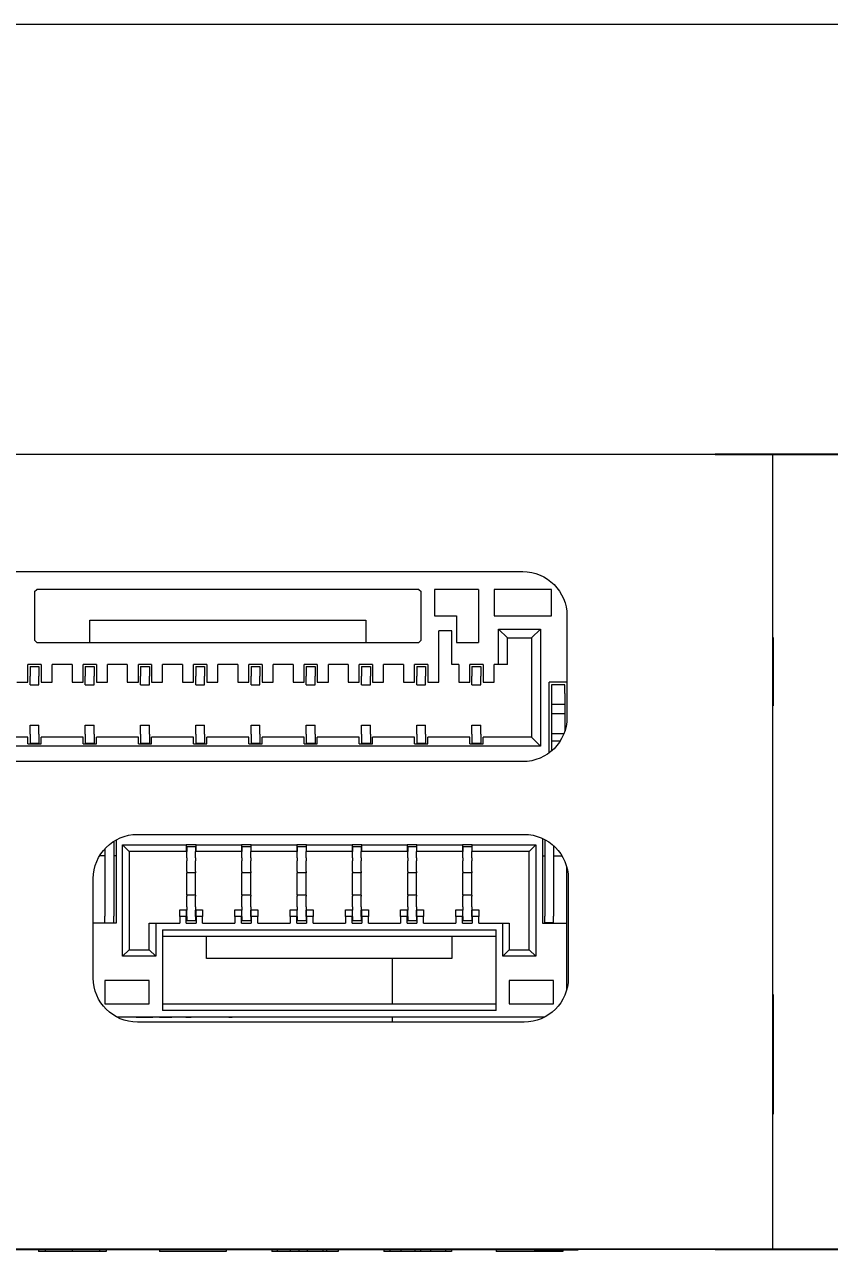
# Model space of a CAD drawing. Header units: millimetres. Extents: x 0 to 297, y 0 to 210.
# Drawn here: x 153.2 to 171.42, y 172.23 to 200 of the extents above; entities that cross this region are included whole.
import ezdxf

# ---------------------------------------------------------------- set-up
doc = ezdxf.new("R2010")
doc.units = ezdxf.units.MM
doc.header["$LTSCALE"] = 0.75
for name, color, linetype, lineweight in [('BORDER', 7, 'Continuous', 13), ('FD_Dimensions', 7, 'Continuous', 13), ('Visible', 7, 'Continuous', 13)]:
    doc.layers.add(name, color=color, linetype=linetype, lineweight=lineweight)
doc.styles.get("Standard").update_dxf_attribs({"font": 'arial.ttf'})
doc.dimstyles.new('Dim-ISO-25', dxfattribs={"dimtxt": 3.5, "dimasz": 3.5, "dimexe": 2.1, "dimexo": 2.1, "dimgap": 1.4, "dimtad": 1, "dimzin": 12, "dimdsep": 46, "dimtxsty": 'Standard', "dimcen": 0, "dimazin": 3, "dimtp": 0.1, "dimtm": 0.1, "dimtfac": 0.714286, "dimtmove": 0, "dimatfit": 3, "dimfxl": 1, "dimtzin": 12, "dimarcsym": 0})

# ---------------------------------------------------------------- blocks, each defined once
blk = doc.blocks.new('*D10')
at = {"layer": 'Defpoints', "color": 0, "transparency": 16777216}
for p in [(166.730614, 190.276811), (166.730614, 172.276811), (198.230614, 172.276811)]:
    blk.add_point(p, dxfattribs=at)
at = {"layer": 'FD_Dimensions', "color": 0, "lineweight": -2, "transparency": 16777216}
for p, q in [((168.830614, 190.276811), (200.330614, 190.276811)), ((198.230614, 186.776811), (198.230614, 175.776811)), ((168.830614, 172.276811), (200.330614, 172.276811))]:
    blk.add_line(p, q, dxfattribs=at)
at = {"layer": 'FD_Dimensions', "color": 0, "transparency": 16777216}
for points in [[(197.64728, 186.776811), (198.813947, 186.776811), (198.230614, 190.276811)], [(197.64728, 175.776811), (198.813947, 175.776811), (198.230614, 172.276811)]]:
    blk.add_solid(points, dxfattribs=at)
at = {"layer": 'FD_Dimensions', "color": 0, "transparency": 16777216, "insert": (195.043608, 181.276811), "char_height": 3.5, "attachment_point": 5, "rotation": 90}
blk.add_mtext('18', dxfattribs=at)
blk = doc.blocks.new('ISO_A4(L)_SHEET')
at = {"layer": 'BORDER'}
blk.add_line((287, 200), (20, 200), dxfattribs=at)

msp = doc.modelspace()

# ---------------------------------------------------------------- linework, layer by layer
at = {"layer": 'Visible', "extrusion": (-1e-16, -1, 2.966e-13)}
for p, q in [((125.731, 190.277), (166.731, 190.277)), ((166.731, 190.277), (170.131, 190.277)), ((170.131, 172.278), (170.131, 190.277)), ((150.726, 187.615), (164.476, 187.615)), ((153.426, 187.165), (153.476, 187.215)), ((162.126, 187.215), (153.476, 187.215)), ((162.126, 187.215), (162.176, 187.165)), ((162.476, 187.215), (162.476, 186.615)), ((163.476, 187.215), (162.476, 187.215)), ((163.476, 187.215), (163.476, 186.015)), ((163.826, 187.215), (163.826, 186.615)), ((165.126, 187.215), (163.826, 187.215)), ((165.126, 186.615), (165.126, 187.215)), ((153.426, 187.165), (153.426, 186.065)), ((162.176, 186.065), (162.176, 187.165)), ((154.676, 186.015), (154.676, 186.515)), ((154.676, 186.515), (160.926, 186.515)), ((160.926, 186.515), (160.926, 186.015)), ((162.476, 186.615), (162.976, 186.615)), ((162.976, 186.615), (162.976, 186.015)), ((163.826, 186.615), (165.126, 186.615)), ((165.476, 186.615), (165.476, 184.315)), ((162.576, 185.115), (162.576, 186.274)), ((162.869, 186.274), (162.576, 186.274)), ((162.869, 185.515), (162.869, 186.274)), ((163.926, 185.515), (163.926, 186.315)), ((163.926, 186.315), (164.876, 186.315)), ((164.126, 186.115), (163.926, 186.315)), ((164.126, 185.515), (164.126, 186.115)), ((164.126, 186.115), (164.676, 186.115)), ((164.676, 186.115), (164.876, 186.315)), ((164.676, 186.115), (164.676, 183.865)), ((164.876, 186.315), (164.876, 183.665)), ((170.131, 186.127), (170.141, 186.127)), ((170.131, 186.126), (170.141, 186.126)), ((170.141, 186.127), (170.141, 186.126)), ((170.141, 186.126), (170.141, 186.007)), ((153.476, 186.015), (153.426, 186.065)), ((153.476, 186.015), (162.126, 186.015)), ((162.176, 186.065), (162.126, 186.015)), ((162.976, 186.015), (163.476, 186.015)), ((170.131, 186.007), (170.141, 186.007)), ((170.141, 186.007), (170.141, 185.642)), ((170.131, 185.642), (170.141, 185.642)), ((170.131, 185.549), (170.141, 185.549)), ((170.141, 185.642), (170.141, 185.549)), ((170.141, 185.549), (170.141, 185.341)), ((153.276, 185.115), (153.276, 185.515)), ((153.576, 185.515), (153.276, 185.515)), ((153.326, 185.469), (153.526, 185.469)), ((153.326, 185.469), (153.326, 185.252)), ((153.326, 185.052), (153.326, 185.252)), ((153.526, 185.469), (153.526, 185.252)), ((153.526, 185.052), (153.526, 185.252)), ((153.576, 185.515), (153.576, 185.115)), ((153.826, 185.115), (153.826, 185.515)), ((154.276, 185.515), (153.826, 185.515)), ((154.276, 185.515), (154.276, 185.115)), ((154.526, 185.115), (154.526, 185.515)), ((154.826, 185.515), (154.526, 185.515)), ((154.576, 185.469), (154.776, 185.469)), ((154.576, 185.469), (154.576, 185.252)), ((154.576, 185.052), (154.576, 185.252)), ((154.776, 185.469), (154.776, 185.252)), ((154.776, 185.052), (154.776, 185.252)), ((154.826, 185.515), (154.826, 185.115)), ((155.076, 185.115), (155.076, 185.515)), ((155.526, 185.515), (155.076, 185.515)), ((155.526, 185.515), (155.526, 185.115)), ((155.776, 185.115), (155.776, 185.515)), ((156.076, 185.515), (155.776, 185.515)), ((155.826, 185.469), (156.026, 185.469)), ((155.826, 185.469), (155.826, 185.252)), ((155.826, 185.052), (155.826, 185.252)), ((156.026, 185.469), (156.026, 185.252)), ((156.026, 185.052), (156.026, 185.252)), ((156.076, 185.515), (156.076, 185.115)), ((156.326, 185.115), (156.326, 185.515)), ((156.776, 185.515), (156.326, 185.515)), ((156.776, 185.515), (156.776, 185.115)), ((157.026, 185.115), (157.026, 185.515)), ((157.326, 185.515), (157.026, 185.515)), ((157.076, 185.469), (157.276, 185.469)), ((157.076, 185.469), (157.076, 185.252)), ((157.076, 185.052), (157.076, 185.252)), ((157.276, 185.469), (157.276, 185.252)), ((157.276, 185.052), (157.276, 185.252)), ((157.326, 185.515), (157.326, 185.115)), ((157.576, 185.115), (157.576, 185.515)), ((158.026, 185.515), (157.576, 185.515)), ((158.026, 185.515), (158.026, 185.115)), ((158.276, 185.115), (158.276, 185.515)), ((158.576, 185.515), (158.276, 185.515)), ((158.326, 185.469), (158.526, 185.469)), ((158.326, 185.469), (158.326, 185.252)), ((158.326, 185.052), (158.326, 185.252)), ((158.526, 185.469), (158.526, 185.252)), ((158.526, 185.052), (158.526, 185.252)), ((158.576, 185.515), (158.576, 185.115)), ((158.826, 185.115), (158.826, 185.515)), ((159.276, 185.515), (158.826, 185.515)), ((159.276, 185.515), (159.276, 185.115)), ((159.526, 185.115), (159.526, 185.515)), ((159.826, 185.515), (159.526, 185.515)), ((159.576, 185.469), (159.776, 185.469)), ((159.576, 185.469), (159.576, 185.252)), ((159.576, 185.052), (159.576, 185.252)), ((159.776, 185.469), (159.776, 185.252)), ((159.776, 185.052), (159.776, 185.252)), ((159.826, 185.515), (159.826, 185.115)), ((160.076, 185.115), (160.076, 185.515)), ((160.526, 185.515), (160.076, 185.515)), ((160.526, 185.515), (160.526, 185.115)), ((160.776, 185.115), (160.776, 185.515)), ((161.076, 185.515), (160.776, 185.515)), ((160.826, 185.469), (161.026, 185.469)), ((160.826, 185.469), (160.826, 185.252)), ((160.826, 185.052), (160.826, 185.252)), ((161.026, 185.469), (161.026, 185.252)), ((161.026, 185.052), (161.026, 185.252)), ((161.076, 185.515), (161.076, 185.115)), ((161.326, 185.115), (161.326, 185.515)), ((161.776, 185.515), (161.326, 185.515)), ((161.776, 185.515), (161.776, 185.115)), ((162.026, 185.115), (162.026, 185.515)), ((162.326, 185.515), (162.026, 185.515)), ((162.076, 185.469), (162.276, 185.469)), ((162.076, 185.469), (162.076, 185.252)), ((162.076, 185.052), (162.076, 185.252)), ((162.276, 185.469), (162.276, 185.252)), ((162.276, 185.052), (162.276, 185.252)), ((162.326, 185.515), (162.326, 185.115)), ((163.026, 185.515), (162.869, 185.515)), ((163.026, 185.515), (163.026, 185.115)), ((163.276, 185.115), (163.276, 185.515)), ((163.576, 185.515), (163.276, 185.515)), ((163.326, 185.469), (163.526, 185.469)), ((163.326, 185.469), (163.326, 185.252)), ((163.326, 185.052), (163.326, 185.252)), ((163.526, 185.469), (163.526, 185.252)), ((163.526, 185.052), (163.526, 185.252)), ((163.576, 185.515), (163.576, 185.115)), ((163.826, 185.115), (163.826, 185.515)), ((163.926, 185.515), (163.826, 185.515)), ((164.126, 185.515), (163.926, 185.515)), ((170.131, 185.341), (170.141, 185.341)), ((170.141, 185.341), (170.141, 185.085)), ((153.026, 185.115), (153.276, 185.115)), ((153.326, 185.052), (153.526, 185.052)), ((153.576, 185.115), (153.826, 185.115)), ((154.276, 185.115), (154.526, 185.115)), ((154.576, 185.052), (154.776, 185.052)), ((154.826, 185.115), (155.076, 185.115)), ((155.526, 185.115), (155.776, 185.115)), ((155.826, 185.052), (156.026, 185.052)), ((156.076, 185.115), (156.326, 185.115)), ((156.776, 185.115), (157.026, 185.115)), ((157.076, 185.052), (157.276, 185.052)), ((157.326, 185.115), (157.576, 185.115)), ((158.026, 185.115), (158.276, 185.115)), ((158.326, 185.052), (158.526, 185.052)), ((158.576, 185.115), (158.826, 185.115)), ((159.276, 185.115), (159.526, 185.115)), ((159.576, 185.052), (159.776, 185.052)), ((159.826, 185.115), (160.076, 185.115)), ((160.526, 185.115), (160.776, 185.115)), ((160.826, 185.052), (161.026, 185.052)), ((161.076, 185.115), (161.326, 185.115)), ((161.776, 185.115), (162.026, 185.115)), ((162.076, 185.052), (162.276, 185.052)), ((162.326, 185.115), (162.576, 185.115)), ((163.026, 185.115), (163.276, 185.115)), ((163.326, 185.052), (163.526, 185.052)), ((163.576, 185.115), (163.826, 185.115)), ((165.076, 183.515), (165.076, 185.115)), ((165.476, 185.115), (165.076, 185.115)), ((165.126, 185.054), (165.126, 184.854)), ((165.426, 185.054), (165.126, 185.054)), ((165.426, 184.854), (165.426, 185.054)), ((170.131, 185.085), (170.141, 185.085)), ((170.131, 185.014), (170.141, 185.014)), ((170.141, 185.085), (170.141, 185.014)), ((170.141, 185.014), (170.141, 184.737)), ((165.126, 184.854), (165.126, 184.618)), ((165.426, 184.854), (165.426, 184.618)), ((170.131, 184.737), (170.141, 184.737)), ((170.141, 184.737), (170.141, 184.575)), ((165.126, 184.618), (165.426, 184.618)), ((165.126, 184.618), (165.126, 184.405)), ((165.426, 184.618), (165.426, 184.405)), ((170.131, 184.575), (170.141, 184.575)), ((153.326, 184.14), (153.526, 184.14)), ((153.326, 183.94), (153.326, 184.14)), ((153.526, 183.94), (153.526, 184.14)), ((154.576, 184.14), (154.776, 184.14)), ((154.576, 183.94), (154.576, 184.14)), ((154.776, 183.94), (154.776, 184.14)), ((155.826, 184.14), (156.026, 184.14)), ((155.826, 183.94), (155.826, 184.14)), ((156.026, 183.94), (156.026, 184.14)), ((157.076, 184.14), (157.276, 184.14)), ((157.076, 183.94), (157.076, 184.14)), ((157.276, 183.94), (157.276, 184.14)), ((158.326, 184.14), (158.526, 184.14)), ((158.326, 183.94), (158.326, 184.14)), ((158.526, 183.94), (158.526, 184.14)), ((159.576, 184.14), (159.776, 184.14)), ((159.576, 183.94), (159.576, 184.14)), ((159.776, 183.94), (159.776, 184.14)), ((160.826, 184.14), (161.026, 184.14)), ((160.826, 183.94), (160.826, 184.14)), ((161.026, 183.94), (161.026, 184.14)), ((162.076, 184.14), (162.276, 184.14)), ((162.076, 183.94), (162.076, 184.14)), ((162.276, 183.94), (162.276, 184.14)), ((163.326, 184.14), (163.526, 184.14)), ((163.326, 183.94), (163.326, 184.14)), ((163.526, 183.94), (163.526, 184.14)), ((165.126, 184.405), (165.426, 184.405)), ((165.126, 184.405), (165.126, 183.953)), ((165.426, 184.405), (165.426, 184.003)), ((153.276, 183.865), (152.326, 183.865)), ((153.276, 183.715), (153.276, 183.865)), ((153.326, 183.94), (153.326, 183.736)), ((153.526, 183.94), (153.526, 183.736)), ((154.526, 183.865), (153.576, 183.865)), ((153.576, 183.715), (153.576, 183.865)), ((154.526, 183.715), (154.526, 183.865)), ((154.576, 183.94), (154.576, 183.736)), ((154.776, 183.94), (154.776, 183.736)), ((155.776, 183.865), (154.826, 183.865)), ((154.826, 183.715), (154.826, 183.865)), ((155.776, 183.715), (155.776, 183.865)), ((155.826, 183.94), (155.826, 183.736)), ((156.026, 183.94), (156.026, 183.736)), ((157.026, 183.865), (156.076, 183.865)), ((156.076, 183.715), (156.076, 183.865)), ((157.026, 183.715), (157.026, 183.865)), ((157.076, 183.94), (157.076, 183.736)), ((157.276, 183.94), (157.276, 183.736)), ((158.276, 183.865), (157.326, 183.865)), ((157.326, 183.715), (157.326, 183.865)), ((158.276, 183.715), (158.276, 183.865)), ((158.326, 183.94), (158.326, 183.736)), ((158.526, 183.94), (158.526, 183.736)), ((159.526, 183.865), (158.576, 183.865)), ((158.576, 183.715), (158.576, 183.865)), ((159.526, 183.715), (159.526, 183.865)), ((159.576, 183.94), (159.576, 183.736)), ((159.776, 183.94), (159.776, 183.736)), ((160.776, 183.865), (159.826, 183.865)), ((159.826, 183.715), (159.826, 183.865)), ((160.776, 183.715), (160.776, 183.865)), ((160.826, 183.94), (160.826, 183.736)), ((161.026, 183.94), (161.026, 183.736)), ((162.026, 183.865), (161.076, 183.865)), ((161.076, 183.715), (161.076, 183.865)), ((162.026, 183.715), (162.026, 183.865)), ((162.076, 183.94), (162.076, 183.736)), ((162.276, 183.94), (162.276, 183.736)), ((163.276, 183.865), (162.326, 183.865)), ((162.326, 183.715), (162.326, 183.865)), ((163.276, 183.715), (163.276, 183.865)), ((163.326, 183.94), (163.326, 183.736)), ((163.526, 183.94), (163.526, 183.736)), ((164.676, 183.865), (163.576, 183.865)), ((163.576, 183.715), (163.576, 183.865)), ((164.676, 183.865), (164.876, 183.665)), ((165.126, 183.953), (165.408, 183.953)), ((165.126, 183.953), (165.126, 183.788)), ((164.876, 183.665), (150.726, 183.665)), ((153.276, 183.715), (153.576, 183.715)), ((153.326, 183.736), (153.526, 183.736)), ((154.526, 183.715), (154.826, 183.715)), ((154.576, 183.736), (154.776, 183.736)), ((155.776, 183.715), (156.076, 183.715)), ((155.826, 183.736), (156.026, 183.736)), ((157.026, 183.715), (157.326, 183.715)), ((157.076, 183.736), (157.276, 183.736)), ((158.276, 183.715), (158.576, 183.715)), ((158.326, 183.736), (158.526, 183.736)), ((159.526, 183.715), (159.826, 183.715)), ((159.576, 183.736), (159.776, 183.736)), ((160.776, 183.715), (161.076, 183.715)), ((160.826, 183.736), (161.026, 183.736)), ((162.026, 183.715), (162.326, 183.715)), ((162.076, 183.736), (162.276, 183.736)), ((163.276, 183.715), (163.576, 183.715)), ((163.326, 183.736), (163.526, 183.736)), ((165.126, 183.788), (165.325, 183.788)), ((165.126, 183.788), (165.126, 183.555)), ((164.476, 183.315), (150.726, 183.315)), ((155.756, 181.667), (164.506, 181.667)), ((155.221, 181.512), (155.221, 179.818)), ((155.271, 181.542), (155.271, 179.658)), ((155.421, 181.433), (156.861, 181.433)), ((155.421, 181.433), (155.571, 181.283)), ((155.421, 178.908), (155.421, 181.433)), ((156.861, 181.433), (156.861, 181.283)), ((157.081, 181.433), (156.861, 181.433)), ((157.071, 181.383), (156.871, 181.383)), ((156.871, 181.383), (156.871, 181.283)), ((157.071, 181.383), (157.071, 181.283)), ((157.081, 181.433), (158.111, 181.433)), ((157.081, 181.283), (157.081, 181.433)), ((158.111, 181.433), (158.111, 181.283)), ((158.331, 181.433), (158.111, 181.433)), ((158.321, 181.383), (158.121, 181.383)), ((158.121, 181.383), (158.121, 181.283)), ((158.321, 181.383), (158.321, 181.283)), ((158.331, 181.433), (159.361, 181.433)), ((158.331, 181.283), (158.331, 181.433)), ((159.361, 181.433), (159.361, 181.283)), ((159.581, 181.433), (159.361, 181.433)), ((159.571, 181.383), (159.371, 181.383)), ((159.371, 181.383), (159.371, 181.283)), ((159.571, 181.383), (159.571, 181.283)), ((159.581, 181.433), (160.611, 181.433)), ((159.581, 181.283), (159.581, 181.433)), ((160.611, 181.433), (160.611, 181.283)), ((160.831, 181.433), (160.611, 181.433)), ((160.821, 181.383), (160.621, 181.383)), ((160.621, 181.383), (160.621, 181.283)), ((160.821, 181.383), (160.821, 181.283)), ((160.831, 181.433), (161.861, 181.433)), ((160.831, 181.283), (160.831, 181.433)), ((161.861, 181.433), (161.861, 181.283)), ((162.081, 181.433), (161.861, 181.433)), ((162.071, 181.383), (161.871, 181.383)), ((161.871, 181.383), (161.871, 181.283)), ((162.071, 181.383), (162.071, 181.283)), ((162.081, 181.283), (162.081, 181.433)), ((162.081, 181.433), (163.111, 181.433)), ((163.111, 181.433), (163.111, 181.283)), ((163.331, 181.433), (163.111, 181.433)), ((163.321, 181.383), (163.121, 181.383)), ((163.121, 181.383), (163.121, 181.283)), ((163.321, 181.383), (163.321, 181.283)), ((163.331, 181.433), (164.771, 181.433)), ((163.331, 181.283), (163.331, 181.433)), ((164.771, 181.433), (164.621, 181.283)), ((164.771, 181.433), (164.771, 178.908)), ((164.921, 181.576), (164.921, 179.658)), ((164.971, 181.552), (164.971, 179.818)), ((165.171, 181.413), (165.171, 179.818)), ((155.021, 181.183), (154.899, 181.183)), ((155.021, 181.345), (155.021, 179.818)), ((155.271, 181.183), (155.221, 181.183)), ((156.861, 181.283), (155.571, 181.283)), ((155.571, 181.283), (155.571, 179.058)), ((156.871, 181.137), (156.871, 181.283)), ((156.871, 181.137), (156.871, 181.066)), ((157.071, 181.137), (157.071, 181.283)), ((157.071, 181.137), (157.071, 181.066)), ((158.111, 181.283), (157.081, 181.283)), ((158.121, 181.137), (158.121, 181.283)), ((158.121, 181.137), (158.121, 181.066)), ((158.321, 181.137), (158.321, 181.283)), ((158.321, 181.137), (158.321, 181.066)), ((159.361, 181.283), (158.331, 181.283)), ((159.371, 181.137), (159.371, 181.283)), ((159.371, 181.137), (159.371, 181.066)), ((159.571, 181.137), (159.571, 181.283)), ((159.571, 181.137), (159.571, 181.066)), ((160.611, 181.283), (159.581, 181.283)), ((160.621, 181.137), (160.621, 181.283)), ((160.621, 181.137), (160.621, 181.066)), ((160.821, 181.137), (160.821, 181.283)), ((160.821, 181.137), (160.821, 181.066)), ((161.861, 181.283), (160.831, 181.283)), ((161.871, 181.137), (161.871, 181.283)), ((161.871, 181.137), (161.871, 181.066)), ((162.071, 181.137), (162.071, 181.283)), ((162.071, 181.137), (162.071, 181.066)), ((163.111, 181.283), (162.081, 181.283)), ((163.121, 181.137), (163.121, 181.283)), ((163.121, 181.137), (163.121, 181.066)), ((163.321, 181.137), (163.321, 181.283)), ((163.321, 181.137), (163.321, 181.066)), ((164.621, 181.283), (163.331, 181.283)), ((164.621, 179.058), (164.621, 181.283)), ((164.921, 181.183), (164.971, 181.183)), ((165.171, 181.183), (165.362, 181.183)), ((156.871, 180.825), (156.871, 181.066)), ((156.871, 180.825), (156.871, 180.795)), ((157.071, 180.825), (157.071, 181.066)), ((157.071, 180.825), (157.071, 180.795)), ((158.121, 180.825), (158.121, 181.066)), ((158.121, 180.825), (158.121, 180.795)), ((158.321, 180.825), (158.321, 181.066)), ((158.321, 180.825), (158.321, 180.795)), ((159.371, 180.825), (159.371, 181.066)), ((159.371, 180.825), (159.371, 180.795)), ((159.571, 180.825), (159.571, 181.066)), ((159.571, 180.825), (159.571, 180.795)), ((160.621, 180.825), (160.621, 181.066)), ((160.621, 180.825), (160.621, 180.795)), ((160.821, 180.825), (160.821, 181.066)), ((160.821, 180.825), (160.821, 180.795)), ((161.871, 180.825), (161.871, 181.066)), ((161.871, 180.825), (161.871, 180.795)), ((162.071, 180.825), (162.071, 181.066)), ((162.071, 180.825), (162.071, 180.795)), ((163.121, 180.825), (163.121, 181.066)), ((163.121, 180.825), (163.121, 180.795)), ((163.321, 180.825), (163.321, 181.066)), ((163.321, 180.825), (163.321, 180.795)), ((165.471, 179.658), (165.471, 180.928)), ((154.756, 178.417), (154.756, 180.667)), ((156.871, 180.295), (156.871, 180.795)), ((157.071, 180.795), (156.871, 180.795)), ((157.071, 180.295), (157.071, 180.795)), ((158.121, 180.295), (158.121, 180.795)), ((158.321, 180.795), (158.121, 180.795)), ((158.321, 180.295), (158.321, 180.795)), ((159.371, 180.295), (159.371, 180.795)), ((159.571, 180.795), (159.371, 180.795)), ((159.571, 180.295), (159.571, 180.795)), ((160.621, 180.295), (160.621, 180.795)), ((160.821, 180.795), (160.621, 180.795)), ((160.821, 180.295), (160.821, 180.795)), ((161.871, 180.295), (161.871, 180.795)), ((162.071, 180.795), (161.871, 180.795)), ((162.071, 180.295), (162.071, 180.795)), ((163.121, 180.295), (163.121, 180.795)), ((163.321, 180.795), (163.121, 180.795)), ((163.321, 180.295), (163.321, 180.795)), ((165.506, 180.667), (165.506, 178.417)), ((156.871, 180.295), (156.871, 180.266)), ((157.071, 180.295), (156.871, 180.295)), ((156.871, 180.025), (156.871, 180.266)), ((157.071, 180.295), (157.071, 180.266)), ((157.071, 180.025), (157.071, 180.266)), ((158.121, 180.295), (158.121, 180.266)), ((158.321, 180.295), (158.121, 180.295)), ((158.121, 180.025), (158.121, 180.266)), ((158.321, 180.295), (158.321, 180.266)), ((158.321, 180.025), (158.321, 180.266)), ((159.371, 180.295), (159.371, 180.266)), ((159.571, 180.295), (159.371, 180.295)), ((159.371, 180.025), (159.371, 180.266)), ((159.571, 180.295), (159.571, 180.266)), ((159.571, 180.025), (159.571, 180.266)), ((160.621, 180.295), (160.621, 180.266)), ((160.821, 180.295), (160.621, 180.295)), ((160.621, 180.025), (160.621, 180.266)), ((160.821, 180.295), (160.821, 180.266)), ((160.821, 180.025), (160.821, 180.266)), ((161.871, 180.295), (161.871, 180.266)), ((162.071, 180.295), (161.871, 180.295)), ((161.871, 180.025), (161.871, 180.266)), ((162.071, 180.295), (162.071, 180.266)), ((162.071, 180.025), (162.071, 180.266)), ((163.121, 180.295), (163.121, 180.266)), ((163.321, 180.295), (163.121, 180.295)), ((163.121, 180.025), (163.121, 180.266)), ((163.321, 180.295), (163.321, 180.266)), ((163.321, 180.025), (163.321, 180.266)), ((156.871, 180.025), (156.871, 179.954)), ((157.071, 180.025), (157.071, 179.954)), ((158.121, 180.025), (158.121, 179.954)), ((158.321, 180.025), (158.321, 179.954)), ((159.371, 180.025), (159.371, 179.954)), ((159.571, 180.025), (159.571, 179.954)), ((160.621, 180.025), (160.621, 179.954)), ((160.821, 180.025), (160.821, 179.954)), ((161.871, 180.025), (161.871, 179.954)), ((162.071, 180.025), (162.071, 179.954)), ((163.121, 180.025), (163.121, 179.954)), ((163.321, 180.025), (163.321, 179.954)), ((155.021, 179.668), (155.021, 179.818)), ((155.221, 179.668), (155.221, 179.818)), ((156.711, 179.958), (156.861, 179.958)), ((156.711, 179.808), (156.711, 179.958)), ((156.861, 179.808), (156.711, 179.808)), ((156.711, 179.808), (156.711, 179.658)), ((156.861, 179.958), (156.861, 179.808)), ((156.861, 179.658), (156.861, 179.808)), ((156.871, 179.808), (156.871, 179.954)), ((156.871, 179.808), (156.871, 179.708)), ((157.071, 179.708), (156.871, 179.708)), ((157.071, 179.808), (157.071, 179.954)), ((157.071, 179.808), (157.071, 179.708)), ((157.081, 179.958), (157.231, 179.958)), ((157.081, 179.808), (157.081, 179.958)), ((157.231, 179.808), (157.081, 179.808)), ((157.081, 179.808), (157.081, 179.658)), ((157.231, 179.958), (157.231, 179.808)), ((157.231, 179.658), (157.231, 179.808)), ((157.961, 179.958), (158.111, 179.958)), ((157.961, 179.808), (157.961, 179.958)), ((158.111, 179.808), (157.961, 179.808)), ((157.961, 179.808), (157.961, 179.658)), ((158.111, 179.958), (158.111, 179.808)), ((158.111, 179.658), (158.111, 179.808)), ((158.121, 179.808), (158.121, 179.954)), ((158.121, 179.808), (158.121, 179.708)), ((158.321, 179.708), (158.121, 179.708)), ((158.321, 179.808), (158.321, 179.954)), ((158.321, 179.808), (158.321, 179.708)), ((158.331, 179.958), (158.481, 179.958)), ((158.331, 179.808), (158.331, 179.958)), ((158.481, 179.808), (158.331, 179.808)), ((158.331, 179.808), (158.331, 179.658)), ((158.481, 179.958), (158.481, 179.808)), ((158.481, 179.658), (158.481, 179.808)), ((159.211, 179.958), (159.361, 179.958)), ((159.211, 179.808), (159.211, 179.958)), ((159.361, 179.808), (159.211, 179.808)), ((159.211, 179.808), (159.211, 179.658)), ((159.361, 179.958), (159.361, 179.808)), ((159.361, 179.658), (159.361, 179.808)), ((159.371, 179.808), (159.371, 179.954)), ((159.371, 179.808), (159.371, 179.708)), ((159.571, 179.708), (159.371, 179.708)), ((159.571, 179.808), (159.571, 179.954)), ((159.571, 179.808), (159.571, 179.708)), ((159.581, 179.958), (159.731, 179.958)), ((159.581, 179.808), (159.581, 179.958)), ((159.731, 179.808), (159.581, 179.808)), ((159.581, 179.808), (159.581, 179.658)), ((159.731, 179.958), (159.731, 179.808)), ((159.731, 179.658), (159.731, 179.808)), ((160.461, 179.958), (160.611, 179.958)), ((160.461, 179.808), (160.461, 179.958)), ((160.611, 179.808), (160.461, 179.808)), ((160.461, 179.808), (160.461, 179.658)), ((160.611, 179.958), (160.611, 179.808)), ((160.611, 179.658), (160.611, 179.808)), ((160.621, 179.808), (160.621, 179.954)), ((160.621, 179.808), (160.621, 179.708)), ((160.821, 179.708), (160.621, 179.708)), ((160.821, 179.808), (160.821, 179.954)), ((160.821, 179.808), (160.821, 179.708)), ((160.831, 179.958), (160.981, 179.958)), ((160.831, 179.808), (160.831, 179.958)), ((160.981, 179.808), (160.831, 179.808)), ((160.831, 179.808), (160.831, 179.658)), ((160.981, 179.958), (160.981, 179.808)), ((160.981, 179.658), (160.981, 179.808)), ((161.711, 179.958), (161.861, 179.958)), ((161.711, 179.808), (161.711, 179.958)), ((161.861, 179.808), (161.711, 179.808)), ((161.711, 179.808), (161.711, 179.658)), ((161.861, 179.958), (161.861, 179.808)), ((161.861, 179.658), (161.861, 179.808)), ((161.871, 179.808), (161.871, 179.954)), ((161.871, 179.808), (161.871, 179.708)), ((162.071, 179.708), (161.871, 179.708)), ((162.071, 179.808), (162.071, 179.954)), ((162.071, 179.808), (162.071, 179.708)), ((162.081, 179.958), (162.231, 179.958)), ((162.081, 179.808), (162.081, 179.958)), ((162.231, 179.808), (162.081, 179.808)), ((162.081, 179.808), (162.081, 179.658)), ((162.231, 179.958), (162.231, 179.808)), ((162.231, 179.658), (162.231, 179.808)), ((162.961, 179.958), (163.111, 179.958)), ((162.961, 179.808), (162.961, 179.958)), ((163.111, 179.808), (162.961, 179.808)), ((162.961, 179.808), (162.961, 179.658)), ((163.111, 179.958), (163.111, 179.808)), ((163.111, 179.658), (163.111, 179.808)), ((163.121, 179.808), (163.121, 179.954)), ((163.121, 179.808), (163.121, 179.708)), ((163.321, 179.708), (163.121, 179.708)), ((163.321, 179.808), (163.321, 179.954)), ((163.321, 179.808), (163.321, 179.708)), ((163.331, 179.958), (163.481, 179.958)), ((163.331, 179.808), (163.331, 179.958)), ((163.481, 179.808), (163.331, 179.808)), ((163.331, 179.808), (163.331, 179.658)), ((163.481, 179.958), (163.481, 179.808)), ((163.481, 179.658), (163.481, 179.808)), ((164.971, 179.668), (164.971, 179.818)), ((165.171, 179.668), (165.171, 179.818)), ((155.271, 179.658), (154.756, 179.658)), ((155.021, 179.668), (155.221, 179.668)), ((156.021, 179.658), (156.171, 179.658)), ((156.021, 179.058), (156.021, 179.658)), ((156.171, 179.658), (156.711, 179.658)), ((156.171, 179.658), (156.171, 178.908)), ((156.321, 179.508), (156.321, 177.683)), ((156.321, 179.508), (163.871, 179.508)), ((156.861, 179.658), (157.081, 179.658)), ((157.231, 179.658), (157.961, 179.658)), ((158.111, 179.658), (158.331, 179.658)), ((158.481, 179.658), (159.211, 179.658)), ((159.361, 179.658), (159.581, 179.658)), ((159.731, 179.658), (160.461, 179.658)), ((160.611, 179.658), (160.831, 179.658)), ((160.981, 179.658), (161.711, 179.658)), ((161.861, 179.658), (162.081, 179.658)), ((162.231, 179.658), (162.961, 179.658)), ((163.111, 179.658), (163.331, 179.658)), ((163.481, 179.658), (164.021, 179.658)), ((163.871, 177.683), (163.871, 179.508)), ((164.021, 178.908), (164.021, 179.658)), ((164.021, 179.658), (164.171, 179.658)), ((164.171, 179.658), (164.171, 179.058)), ((164.921, 179.658), (165.471, 179.658)), ((165.171, 179.668), (164.971, 179.668)), ((165.471, 178.156), (165.471, 179.658)), ((157.321, 179.358), (156.321, 179.358)), ((157.321, 178.858), (157.321, 179.358)), ((162.871, 179.358), (157.321, 179.358)), ((163.871, 179.358), (162.871, 179.358)), ((162.871, 179.358), (162.871, 178.858)), ((155.421, 178.908), (155.571, 179.058)), ((156.171, 178.908), (155.421, 178.908)), ((155.571, 179.058), (156.021, 179.058)), ((156.171, 178.908), (156.021, 179.058)), ((164.021, 178.908), (164.171, 179.058)), ((164.771, 178.908), (164.021, 178.908)), ((164.171, 179.058), (164.621, 179.058)), ((164.771, 178.908), (164.621, 179.058)), ((162.871, 178.858), (157.321, 178.858)), ((161.531, 177.833), (161.531, 178.858)), ((156.021, 178.358), (155.021, 178.358)), ((155.021, 178.358), (155.021, 177.833)), ((156.021, 177.833), (156.021, 178.358)), ((165.171, 178.358), (164.171, 178.358)), ((164.171, 178.358), (164.171, 177.833)), ((165.171, 177.833), (165.171, 178.358)), ((170.131, 178.046), (170.141, 178.046)), ((170.131, 178.038), (170.141, 178.038)), ((170.141, 178.046), (170.141, 178.038)), ((170.141, 178.038), (170.141, 178.013)), ((155.021, 177.833), (156.021, 177.833)), ((156.321, 177.833), (163.871, 177.833)), ((164.171, 177.833), (165.171, 177.833)), ((170.131, 178.013), (170.141, 178.013)), ((170.131, 177.968), (170.141, 177.968)), ((170.131, 177.938), (170.141, 177.938)), ((170.141, 178.013), (170.141, 177.968)), ((170.141, 177.968), (170.141, 177.938)), ((170.141, 177.938), (170.141, 177.258)), ((164.973, 177.533), (155.288, 177.533)), ((155.724, 177.532), (155.724, 177.533)), ((155.724, 177.532), (155.834, 177.532)), ((155.834, 177.532), (156.101, 177.532)), ((156.154, 177.532), (156.101, 177.532)), ((156.154, 177.532), (156.154, 177.533)), ((156.257, 177.532), (156.154, 177.532)), ((156.257, 177.532), (156.535, 177.532)), ((163.871, 177.683), (156.321, 177.683)), ((156.849, 177.532), (156.535, 177.532)), ((156.849, 177.532), (156.849, 177.533)), ((156.849, 177.532), (156.972, 177.532)), ((156.972, 177.532), (156.972, 177.533)), ((157.199, 177.532), (156.972, 177.532)), ((157.199, 177.532), (157.199, 177.533)), ((157.464, 177.532), (157.464, 177.533)), ((157.466, 177.532), (157.464, 177.532)), ((157.466, 177.532), (157.466, 177.533)), ((157.467, 177.532), (157.466, 177.532)), ((157.467, 177.532), (157.467, 177.533)), ((157.47, 177.532), (157.467, 177.532)), ((157.47, 177.532), (157.47, 177.533)), ((157.512, 177.532), (157.47, 177.532)), ((157.512, 177.532), (157.512, 177.533)), ((157.639, 177.532), (157.512, 177.532)), ((157.639, 177.532), (157.639, 177.533)), ((157.653, 177.532), (157.653, 177.533)), ((157.701, 177.532), (157.653, 177.532)), ((157.821, 177.532), (157.701, 177.532)), ((157.821, 177.532), (157.898, 177.532)), ((157.898, 177.532), (157.898, 177.533)), ((157.92, 177.532), (157.92, 177.533)), ((157.92, 177.532), (157.92, 177.533)), ((157.921, 177.532), (157.92, 177.532)), ((157.92, 177.532), (157.92, 177.532)), ((157.921, 177.532), (157.921, 177.533)), ((157.947, 177.532), (157.921, 177.532)), ((157.961, 177.532), (157.947, 177.532)), ((157.961, 177.532), (157.961, 177.533)), ((157.963, 177.532), (157.961, 177.532)), ((157.963, 177.532), (157.963, 177.533)), ((158.131, 177.532), (157.963, 177.532)), ((158.131, 177.532), (158.131, 177.533)), ((158.136, 177.532), (158.131, 177.532)), ((158.136, 177.532), (158.136, 177.533)), ((158.145, 177.532), (158.136, 177.532)), ((158.145, 177.532), (158.145, 177.533)), ((158.197, 177.532), (158.145, 177.532)), ((158.197, 177.532), (158.197, 177.533)), ((158.2, 177.532), (158.197, 177.532)), ((158.2, 177.532), (158.2, 177.533)), ((158.292, 177.532), (158.2, 177.532)), ((158.415, 177.532), (158.292, 177.532)), ((158.463, 177.532), (158.415, 177.532)), ((158.463, 177.532), (158.463, 177.533)), ((158.48, 177.532), (158.463, 177.532)), ((158.48, 177.532), (158.48, 177.533)), ((158.607, 177.532), (158.48, 177.532)), ((158.607, 177.532), (158.607, 177.533)), ((158.651, 177.532), (158.607, 177.532)), ((158.651, 177.532), (158.651, 177.533)), ((158.773, 177.532), (158.651, 177.532)), ((158.773, 177.532), (158.773, 177.533)), ((158.819, 177.532), (158.773, 177.532)), ((158.867, 177.532), (158.819, 177.532)), ((158.867, 177.532), (158.867, 177.533)), ((158.884, 177.532), (158.884, 177.533)), ((159.01, 177.532), (158.884, 177.532)), ((159.01, 177.532), (159.01, 177.533)), ((159.055, 177.532), (159.01, 177.532)), ((159.055, 177.532), (159.055, 177.533)), ((159.177, 177.532), (159.055, 177.532)), ((159.177, 177.532), (159.177, 177.533)), ((161.531, 177.417), (161.531, 177.533)), ((164.506, 177.417), (155.756, 177.417)), ((170.131, 177.258), (170.141, 177.258)), ((170.141, 177.258), (170.141, 177.245)), ((170.141, 177.245), (170.141, 177.153)), ((170.131, 177.075), (170.141, 177.075)), ((170.141, 177.153), (170.141, 177.075)), ((170.141, 177.075), (170.141, 176.928)), ((170.141, 176.928), (170.141, 176.781)), ((170.131, 176.781), (170.141, 176.781)), ((170.141, 176.781), (170.141, 176.766)), ((170.141, 176.766), (170.141, 176.733)), ((170.141, 176.733), (170.141, 176.336)), ((170.131, 176.119), (170.141, 176.119)), ((170.141, 176.336), (170.141, 176.218)), ((170.141, 176.218), (170.141, 176.119)), ((170.141, 176.119), (170.141, 175.78)), ((170.141, 175.78), (170.141, 175.44)), ((170.131, 175.44), (170.141, 175.44)), ((170.131, 175.337), (170.141, 175.337)), ((170.131, 175.337), (170.141, 175.337)), ((170.141, 175.44), (170.141, 175.412)), ((170.141, 175.412), (170.141, 175.347)), ((170.141, 175.347), (170.141, 175.337)), ((170.141, 175.337), (170.141, 175.337)), ((166.731, 172.278), (125.731, 172.278)), ((125.731, 172.277), (166.731, 172.277)), ((164.731, 172.267), (150.581, 172.267)), ((153.514, 172.267), (153.514, 172.227)), ((153.67, 172.227), (153.514, 172.227)), ((153.67, 172.267), (153.67, 172.227)), ((154.281, 172.227), (153.67, 172.227)), ((154.281, 172.267), (154.281, 172.227)), ((154.893, 172.227), (154.281, 172.227)), ((154.893, 172.267), (154.893, 172.227)), ((155.046, 172.227), (154.893, 172.227)), ((155.046, 172.267), (155.046, 172.227)), ((156.254, 172.267), (156.254, 172.227)), ((157.761, 172.227), (156.254, 172.227)), ((157.761, 172.267), (157.761, 172.227)), ((158.794, 172.267), (158.794, 172.227)), ((158.914, 172.227), (158.794, 172.227)), ((158.914, 172.267), (158.914, 172.227)), ((159.212, 172.227), (158.914, 172.227)), ((159.212, 172.267), (159.212, 172.227)), ((159.405, 172.227), (159.212, 172.227)), ((159.405, 172.267), (159.405, 172.227)), ((159.597, 172.227), (159.405, 172.227)), ((159.597, 172.267), (159.597, 172.227)), ((159.788, 172.227), (159.597, 172.227)), ((159.954, 172.227), (159.788, 172.227)), ((159.954, 172.267), (159.954, 172.227)), ((160.034, 172.227), (159.954, 172.227)), ((160.034, 172.267), (160.034, 172.227)), ((160.301, 172.227), (160.034, 172.227)), ((160.301, 172.267), (160.301, 172.227)), ((161.334, 172.267), (161.334, 172.227)), ((161.47, 172.227), (161.334, 172.227)), ((161.47, 172.267), (161.47, 172.227)), ((161.719, 172.227), (161.47, 172.227)), ((161.719, 172.267), (161.719, 172.227)), ((162.034, 172.227), (161.719, 172.227)), ((162.034, 172.267), (162.034, 172.227)), ((162.158, 172.227), (162.034, 172.227)), ((162.158, 172.267), (162.158, 172.227)), ((162.39, 172.227), (162.158, 172.227)), ((162.39, 172.267), (162.39, 172.227)), ((162.727, 172.227), (162.39, 172.227)), ((162.727, 172.267), (162.727, 172.227)), ((162.866, 172.227), (162.727, 172.227)), ((162.866, 172.267), (162.866, 172.227)), ((163.874, 172.267), (163.874, 172.227)), ((164.826, 172.227), (163.874, 172.227)), ((164.731, 172.267), (165.731, 172.267)), ((164.826, 172.267), (164.826, 172.227)), ((165.079, 172.227), (164.826, 172.227)), ((165.079, 172.267), (165.079, 172.227)), ((165.381, 172.227), (165.079, 172.227)), ((165.381, 172.267), (165.381, 172.227)), ((165.731, 172.277), (165.731, 172.267)), ((166.731, 172.278), (170.131, 172.278)), ((170.13, 172.277), (166.731, 172.277)), ((170.131, 172.278), (170.13, 172.277))]:
    msp.add_line(p, q, dxfattribs=at)
at = {"layer": 'Visible', "extrusion": (0, 0, -1)}
for centre, start, end in [((-164.476, 186.615), 90, 180), ((-164.476, 184.315), 180, 270), ((-155.756, 180.667), 0, 90), ((-164.506, 180.667), 90, 180), ((-155.756, 178.417), 270, 0), ((-164.506, 178.417), 180, 270)]:
    msp.add_arc(centre, 1, start, end, dxfattribs=at)

# ---------------------------------------------------------------- block references
at = {"layer": 'BORDER'}
msp.add_blockref('ISO_A4(L)_SHEET', (0, 0), dxfattribs=at)

# ---------------------------------------------------------------- dimensions: what is measured, and where the dimension line sits
at = {"layer": 'FD_Dimensions'}
dim = msp.add_aligned_dim(p1=(166.731, 190.277), p2=(166.731, 172.277), distance=31.5, dimstyle='Dim-ISO-25', override={"dimlfac": 1, "dimclrd": 0, "dimclre": 0}, dxfattribs=at)
dim.commit()
dim.dimension.update_dxf_attribs({"geometry": '*D10', "text_midpoint": (195.044, 181.277)})

doc.saveas('drawing.dxf')
